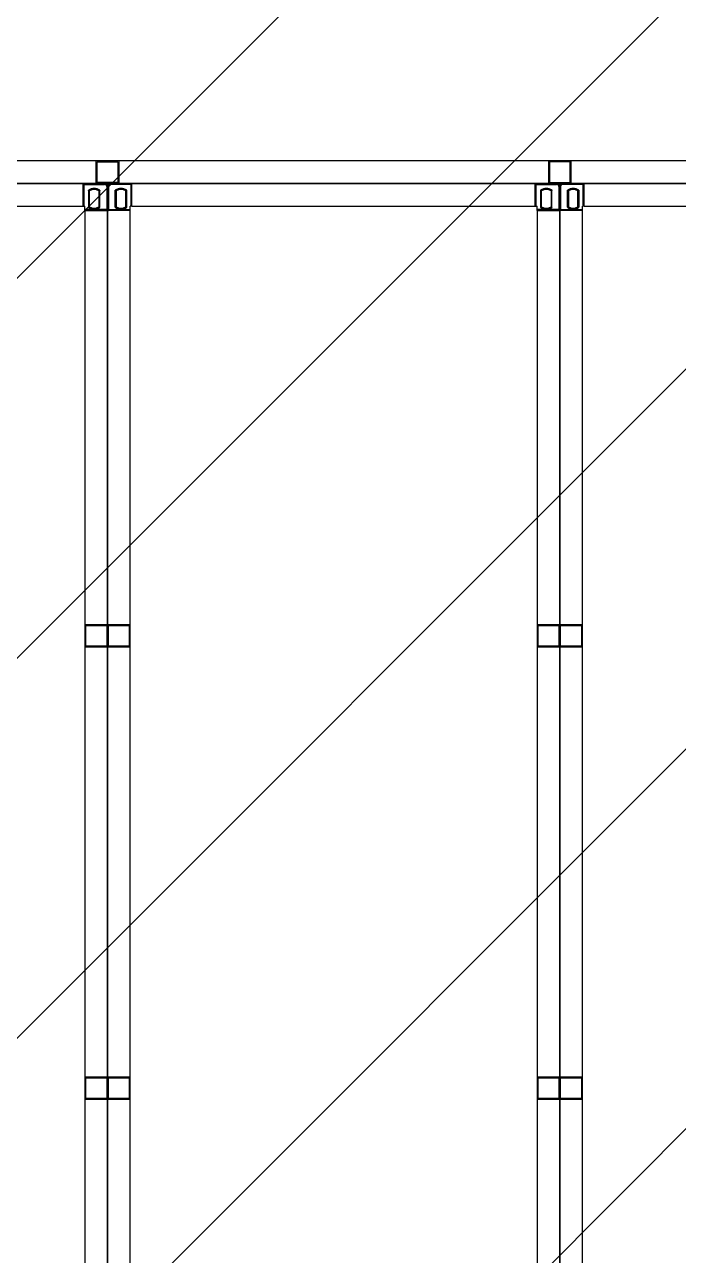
# Model space of a CAD drawing. Header units: millimetres. Extents: x 4133871 to 4440428, y -545651 to -495191.
# Drawn here: x 4436490.1 to 4436750.4, y -501149.6 to -500659.8 of the extents above; entities that cross this region are included whole.
import ezdxf

# ---------------------------------------------------------------- set-up
doc = ezdxf.new("R2010")
doc.units = ezdxf.units.MM
doc.header["$LTSCALE"] = 60
doc.layers.add('3', color=3, linetype='Continuous')

# ---------------------------------------------------------------- blocks, each defined once
blk = doc.blocks.new('KEY PLAN_NEW')
at = {"color": 253}
for p, q in [((-687.42, -1488.94), (-980.3, -1488.94)), ((-805.36, -1491.94), (-805.36, -1488.94)), ((-802.36, -1488.94), (-805.36, -1488.94)), ((-805.24, -1489.06), (-802.48, -1489.06)), ((-805.24, -1489.06), (-802.48, -1489.06)), ((-805.24, -1491.82), (-805.24, -1489.06)), ((-802.48, -1489.06), (-802.48, -1491.82)), ((-802.36, -1488.94), (-802.36, -1491.94)), ((-745.36, -1488.94), (-745.36, -1491.94)), ((-745.36, -1488.94), (-742.36, -1488.94)), ((-742.48, -1489.06), (-745.24, -1489.06)), ((-742.48, -1489.06), (-745.24, -1489.06)), ((-745.24, -1489.06), (-745.24, -1491.82)), ((-742.48, -1491.82), (-742.48, -1489.06)), ((-742.36, -1491.94), (-742.36, -1488.94)), ((-805.36, -1491.94), (-802.36, -1491.94)), ((-802.48, -1491.82), (-805.24, -1491.82)), ((-742.36, -1491.94), (-745.36, -1491.94)), ((-745.24, -1491.82), (-742.48, -1491.82)), ((-860.62, -1494.94), (-807.1, -1494.94)), ((-807.1, -1494.94), (-806.86, -1494.94)), ((-806.86, -1495.5), (-806.86, -1494.94)), ((-800.62, -1494.94), (-800.86, -1494.94)), ((-800.86, -1495.5), (-800.86, -1494.94)), ((-800.62, -1494.94), (-747.1, -1494.94)), ((-747.1, -1494.94), (-746.86, -1494.94)), ((-746.86, -1495.5), (-746.86, -1494.94)), ((-740.62, -1494.94), (-740.86, -1494.94)), ((-740.86, -1495.5), (-740.86, -1494.94)), ((-740.62, -1494.94), (-687.1, -1494.94)), ((-806.86, -1495.5), (-806.86, -1788.38)), ((-800.86, -1788.38), (-800.86, -1495.5)), ((-746.86, -1495.5), (-746.86, -1788.38)), ((-740.86, -1788.38), (-740.86, -1495.5)), ((-806.86, -1550.44), (-806.86, -1553.44)), ((-806.86, -1550.44), (-803.86, -1550.44)), ((-806.74, -1553.32), (-806.74, -1550.56)), ((-806.74, -1550.56), (-803.98, -1550.56)), ((-803.98, -1550.56), (-803.98, -1553.32)), ((-803.98, -1550.56), (-803.98, -1553.32)), ((-803.86, -1553.44), (-803.86, -1550.44)), ((-803.86, -1550.44), (-803.86, -1553.44)), ((-803.86, -1550.44), (-800.86, -1550.44)), ((-803.74, -1553.32), (-803.74, -1550.56)), ((-803.74, -1550.56), (-800.98, -1550.56)), ((-800.98, -1550.56), (-800.98, -1553.32)), ((-800.98, -1550.56), (-800.98, -1553.32)), ((-800.86, -1553.44), (-800.86, -1550.44)), ((-746.86, -1550.44), (-746.86, -1553.44)), ((-746.86, -1550.44), (-743.86, -1550.44)), ((-746.74, -1553.32), (-746.74, -1550.56)), ((-746.74, -1550.56), (-743.98, -1550.56)), ((-743.98, -1550.56), (-743.98, -1553.32)), ((-743.98, -1550.56), (-743.98, -1553.32)), ((-743.86, -1553.44), (-743.86, -1550.44)), ((-743.86, -1550.44), (-743.86, -1553.44)), ((-743.86, -1550.44), (-740.86, -1550.44)), ((-743.74, -1553.32), (-743.74, -1550.56)), ((-743.74, -1550.56), (-740.98, -1550.56)), ((-740.98, -1550.56), (-740.98, -1553.32)), ((-740.98, -1550.56), (-740.98, -1553.32)), ((-740.86, -1553.44), (-740.86, -1550.44)), ((-803.86, -1553.44), (-806.86, -1553.44)), ((-803.98, -1553.32), (-806.74, -1553.32)), ((-800.86, -1553.44), (-803.86, -1553.44)), ((-800.98, -1553.32), (-803.74, -1553.32)), ((-743.86, -1553.44), (-746.86, -1553.44)), ((-743.98, -1553.32), (-746.74, -1553.32)), ((-740.86, -1553.44), (-743.86, -1553.44)), ((-740.98, -1553.32), (-743.74, -1553.32)), ((-806.86, -1610.44), (-806.86, -1613.44)), ((-806.86, -1610.44), (-803.86, -1610.44)), ((-806.74, -1613.32), (-806.74, -1610.56)), ((-806.74, -1610.56), (-803.98, -1610.56)), ((-803.98, -1610.56), (-803.98, -1613.32)), ((-803.98, -1610.56), (-803.98, -1613.32)), ((-803.86, -1613.44), (-803.86, -1610.44)), ((-803.86, -1610.44), (-803.86, -1613.44)), ((-803.86, -1610.44), (-800.86, -1610.44)), ((-803.74, -1613.32), (-803.74, -1610.56)), ((-803.74, -1610.56), (-800.98, -1610.56)), ((-800.98, -1610.56), (-800.98, -1613.32)), ((-800.98, -1610.56), (-800.98, -1613.32)), ((-800.86, -1613.44), (-800.86, -1610.44)), ((-746.86, -1610.44), (-746.86, -1613.44)), ((-746.86, -1610.44), (-743.86, -1610.44)), ((-746.74, -1613.32), (-746.74, -1610.56)), ((-746.74, -1610.56), (-743.98, -1610.56)), ((-743.98, -1610.56), (-743.98, -1613.32)), ((-743.98, -1610.56), (-743.98, -1613.32)), ((-743.86, -1613.44), (-743.86, -1610.44)), ((-743.86, -1610.44), (-743.86, -1613.44)), ((-743.86, -1610.44), (-740.86, -1610.44)), ((-743.74, -1613.32), (-743.74, -1610.56)), ((-743.74, -1610.56), (-740.98, -1610.56)), ((-740.98, -1610.56), (-740.98, -1613.32)), ((-740.98, -1610.56), (-740.98, -1613.32)), ((-740.86, -1613.44), (-740.86, -1610.44)), ((-803.86, -1613.44), (-806.86, -1613.44)), ((-803.98, -1613.32), (-806.74, -1613.32)), ((-800.86, -1613.44), (-803.86, -1613.44)), ((-800.98, -1613.32), (-803.74, -1613.32)), ((-743.86, -1613.44), (-746.86, -1613.44)), ((-743.98, -1613.32), (-746.74, -1613.32)), ((-740.86, -1613.44), (-743.86, -1613.44)), ((-740.98, -1613.32), (-743.74, -1613.32))]:
    blk.add_line(p, q, dxfattribs=at)
at = {"color": 253, "linetype": 'Continuous'}
for p, q in [((-807.1, -1494.94), (-807.1, -1491.94)), ((-807.1, -1492.06), (-806.98, -1492.06)), ((-806.98, -1491.94), (-806.98, -1492.06)), ((-806.98, -1494.94), (-806.98, -1492.06)), ((-806.98, -1492.06), (-804.27, -1492.06)), ((-804.27, -1492.06), (-804.27, -1491.94)), ((-803.98, -1492.06), (-803.98, -1492.06)), ((-803.98, -1492.06), (-803.98, -1492.06)), ((-803.74, -1492.06), (-803.74, -1492.06)), ((-803.74, -1492.06), (-803.74, -1492.06)), ((-803.45, -1492.06), (-803.45, -1491.94)), ((-800.74, -1492.06), (-803.45, -1492.06)), ((-800.74, -1491.94), (-800.74, -1492.06)), ((-800.62, -1492.06), (-800.74, -1492.06)), ((-800.74, -1494.94), (-800.74, -1492.06)), ((-800.62, -1494.94), (-800.62, -1491.94)), ((-747.1, -1494.94), (-747.1, -1491.94)), ((-747.1, -1492.06), (-746.98, -1492.06)), ((-746.98, -1491.94), (-746.98, -1492.06)), ((-746.98, -1494.94), (-746.98, -1492.06)), ((-746.98, -1492.06), (-744.27, -1492.06)), ((-744.27, -1492.06), (-744.27, -1491.94)), ((-743.98, -1492.06), (-743.98, -1492.06)), ((-743.98, -1492.06), (-743.98, -1492.06)), ((-743.74, -1492.06), (-743.74, -1492.06)), ((-743.74, -1492.06), (-743.74, -1492.06)), ((-743.45, -1492.06), (-743.45, -1491.94)), ((-740.74, -1492.06), (-743.45, -1492.06)), ((-740.74, -1491.94), (-740.74, -1492.06)), ((-740.62, -1492.06), (-740.74, -1492.06)), ((-740.74, -1494.94), (-740.74, -1492.06)), ((-740.62, -1494.94), (-740.62, -1491.94)), ((-806.4, -1492.84), (-806.4, -1495.1)), ((-806.28, -1495.04), (-806.28, -1492.91)), ((-805.01, -1492.91), (-805.01, -1495.04)), ((-804.89, -1495.1), (-804.89, -1492.84)), ((-803.98, -1492.35), (-803.86, -1492.35)), ((-803.98, -1492.35), (-803.98, -1495.38)), ((-803.74, -1492.35), (-803.86, -1492.35)), ((-803.74, -1492.35), (-803.74, -1495.38)), ((-802.84, -1495.1), (-802.84, -1492.84)), ((-802.72, -1492.91), (-802.72, -1495.04)), ((-801.45, -1495.04), (-801.45, -1492.91)), ((-801.33, -1492.84), (-801.33, -1495.1)), ((-746.4, -1492.84), (-746.4, -1495.1)), ((-746.28, -1495.04), (-746.28, -1492.91)), ((-745.01, -1492.91), (-745.01, -1495.04)), ((-744.89, -1495.1), (-744.89, -1492.84)), ((-743.98, -1492.35), (-743.86, -1492.35)), ((-743.98, -1492.35), (-743.98, -1495.38)), ((-743.74, -1492.35), (-743.86, -1492.35)), ((-743.74, -1492.35), (-743.74, -1495.38)), ((-742.84, -1495.1), (-742.84, -1492.84)), ((-742.72, -1492.91), (-742.72, -1495.04)), ((-741.45, -1495.04), (-741.45, -1492.91)), ((-741.33, -1492.84), (-741.33, -1495.1)), ((-803.98, -1495.38), (-806.86, -1495.38)), ((-806.86, -1495.5), (-803.86, -1495.5)), ((-803.98, -1495.5), (-803.98, -1495.38)), ((-803.98, -1495.38), (-803.86, -1495.38)), ((-803.74, -1495.38), (-803.86, -1495.38)), ((-800.86, -1495.5), (-803.86, -1495.5)), ((-803.74, -1495.5), (-803.74, -1495.38)), ((-803.74, -1495.38), (-800.86, -1495.38)), ((-743.98, -1495.38), (-746.86, -1495.38)), ((-746.86, -1495.5), (-743.86, -1495.5)), ((-743.98, -1495.5), (-743.98, -1495.38)), ((-743.98, -1495.38), (-743.86, -1495.38)), ((-743.74, -1495.38), (-743.86, -1495.38)), ((-740.86, -1495.5), (-743.86, -1495.5)), ((-743.74, -1495.5), (-743.74, -1495.38)), ((-743.74, -1495.38), (-740.86, -1495.38))]:
    blk.add_line(p, q, dxfattribs=at)
at = {"color": 253}
for points in [[(-983.86, -1491.94), (-983.86, -1431.94), (-683.86, -1431.94), (-683.86, -1491.94)], [(-863.86, -1491.94), (-803.86, -1491.94), (-803.86, -1791.94), (-863.86, -1791.94)], [(-803.86, -1491.94), (-743.86, -1491.94), (-743.86, -1791.94), (-803.86, -1791.94)], [(-743.86, -1491.94), (-683.86, -1491.94), (-683.86, -1791.94), (-743.86, -1791.94)]]:
    blk.add_lwpolyline(points, close=True, dxfattribs=at)
at = {"color": 253, "linetype": 'Continuous'}
for centre, radius, start, end in [((-806.98, -1492.06), 0.12, 90, 180), ((-804.27, -1492.35), 0.41, 0, 90), ((-804.27, -1492.35), 0.29, 0, 90), ((-803.45, -1492.35), 0.41, 90, 180), ((-803.45, -1492.35), 0.29, 90, 180), ((-800.74, -1492.06), 0.12, 0, 90), ((-746.98, -1492.06), 0.12, 90, 180), ((-744.27, -1492.35), 0.41, 0, 90), ((-744.27, -1492.35), 0.29, 0, 90), ((-743.45, -1492.35), 0.41, 90, 180), ((-743.45, -1492.35), 0.29, 90, 180), ((-740.74, -1492.06), 0.12, 0, 90), ((-805.64, -1493.97), 1.36, 56.2792, 123.7208), ((-805.64, -1493.97), 1.24, 59.1964, 120.8036), ((-802.08, -1493.97), 1.36, 56.2792, 123.7208), ((-802.08, -1493.97), 1.24, 59.1964, 120.8036), ((-745.64, -1493.97), 1.36, 56.2792, 123.7208), ((-745.64, -1493.97), 1.24, 59.1964, 120.8036), ((-742.08, -1493.97), 1.36, 56.2792, 123.7208), ((-742.08, -1493.97), 1.24, 59.1964, 120.8036), ((-805.64, -1493.97), 1.36, 236.2792, 303.7208), ((-805.64, -1493.97), 1.24, 239.1964, 300.8036), ((-802.08, -1493.97), 1.36, 236.2792, 303.7208), ((-802.08, -1493.97), 1.24, 239.1964, 300.8036), ((-745.64, -1493.97), 1.36, 236.2792, 303.7208), ((-745.64, -1493.97), 1.24, 239.1964, 300.8036), ((-742.08, -1493.97), 1.36, 236.2792, 303.7208), ((-742.08, -1493.97), 1.24, 239.1964, 300.8036), ((-803.98, -1495.38), 0.12, 270, 0), ((-803.74, -1495.38), 0.12, 180, 270), ((-743.98, -1495.38), 0.12, 270, 0), ((-743.74, -1495.38), 0.12, 180, 270)]:
    blk.add_arc(centre, radius, start, end, dxfattribs=at)
for points, knots in [([(-806.28, -1492.91), (-806.28, -1492.91, 46), (-806.28, -1492.91, 46), (-806.28, -1492.91, 46), (-806.28, -1492.91, 46), (-806.28, -1492.91, 46), (-806.28, -1492.91, 46), (-806.28, -1492.91, 46), (-806.28, -1492.91, 46), (-806.28, -1492.91, 46), (-806.28, -1492.9, 46), (-806.29, -1492.9, 46), (-806.29, -1492.9, 46), (-806.29, -1492.9, 46), (-806.29, -1492.9, 46), (-806.29, -1492.9, 46), (-806.3, -1492.9, 46), (-806.3, -1492.9, 46), (-806.3, -1492.9, 46), (-806.3, -1492.9, 46), (-806.3, -1492.89, 46), (-806.3, -1492.89, 46), (-806.31, -1492.89, 46), (-806.31, -1492.89, 46), (-806.32, -1492.89, 46), (-806.32, -1492.89, 46), (-806.32, -1492.88, 46), (-806.32, -1492.88, 46), (-806.32, -1492.88, 46), (-806.32, -1492.88, 46), (-806.33, -1492.88, 46), (-806.33, -1492.88, 46), (-806.34, -1492.88, 46), (-806.34, -1492.87, 46), (-806.35, -1492.87, 46), (-806.35, -1492.87, 46), (-806.35, -1492.87, 46), (-806.35, -1492.87, 46), (-806.36, -1492.86, 46), (-806.36, -1492.86, 46), (-806.36, -1492.86, 46), (-806.36, -1492.86, 46), (-806.37, -1492.86, 46), (-806.37, -1492.86, 46), (-806.38, -1492.85, 46), (-806.38, -1492.85, 46), (-806.39, -1492.85, 46), (-806.39, -1492.85, 46), (-806.39, -1492.84, 46), (-806.39, -1492.84, 46), (-806.39, -1492.84, 46), (-806.4, -1492.84, 46), (-806.4, -1492.84, 46), (-806.4, -1492.84, 46)], [0, 0, 0, 0, 0.06206, 0.12459, 0.12459, 0.155854, 0.155854, 0.171487, 0.171487, 0.187119, 0.187119, 0.249648, 0.249648, 0.312178, 0.312178, 0.343442, 0.343442, 0.359075, 0.359075, 0.374707, 0.374707, 0.437236, 0.437236, 0.499766, 0.499766, 0.53103, 0.53103, 0.546663, 0.546663, 0.562295, 0.562295, 0.624824, 0.624824, 0.687353, 0.687353, 0.749883, 0.749883, 0.765515, 0.765515, 0.781147, 0.781147, 0.812412, 0.812412, 0.874941, 0.874941, 0.937471, 0.937471, 0.968735, 0.968735, 0.984368, 0.992184, 0.992184, 1, 1, 1, 1]), ([(-804.89, -1492.84), (-804.89, -1492.84, 46), (-804.89, -1492.84, 46), (-804.89, -1492.84, 46), (-804.89, -1492.84, 46), (-804.89, -1492.84, 46), (-804.89, -1492.85, 46), (-804.9, -1492.85, 46), (-804.9, -1492.85, 46), (-804.91, -1492.85, 46), (-804.91, -1492.86, 46), (-804.92, -1492.86, 46), (-804.92, -1492.86, 46), (-804.92, -1492.86, 46), (-804.93, -1492.86, 46), (-804.93, -1492.86, 46), (-804.93, -1492.87, 46), (-804.93, -1492.87, 46), (-804.93, -1492.87, 46), (-804.94, -1492.87, 46), (-804.94, -1492.87, 46), (-804.95, -1492.88, 46), (-804.95, -1492.88, 46), (-804.96, -1492.88, 46), (-804.96, -1492.88, 46), (-804.96, -1492.88, 46), (-804.96, -1492.88, 46), (-804.96, -1492.88, 46), (-804.97, -1492.89, 46), (-804.97, -1492.89, 46), (-804.97, -1492.89, 46), (-804.97, -1492.89, 46), (-804.98, -1492.89, 46), (-804.98, -1492.89, 46), (-804.99, -1492.9, 46), (-804.99, -1492.9, 46), (-804.99, -1492.9, 46), (-804.99, -1492.9, 46), (-804.99, -1492.9, 46), (-804.99, -1492.9, 46), (-804.99, -1492.9, 46), (-804.99, -1492.9, 46), (-805, -1492.9, 46), (-805, -1492.9, 46), (-805, -1492.91, 46), (-805, -1492.91, 46), (-805, -1492.91, 46), (-805, -1492.91, 46), (-805, -1492.91, 46), (-805, -1492.91, 46), (-805.01, -1492.91, 46), (-805.01, -1492.91, 46), (-805.01, -1492.91, 46), (-805.01, -1492.91, 46)], [0, 0, 0, 0, 0.00782, 0.00782, 0.015639, 0.031279, 0.031279, 0.062557, 0.062557, 0.125114, 0.125114, 0.187671, 0.187671, 0.21895, 0.21895, 0.234589, 0.234589, 0.250228, 0.250228, 0.312785, 0.312785, 0.375342, 0.375342, 0.437899, 0.437899, 0.453538, 0.453538, 0.469178, 0.469178, 0.500456, 0.500456, 0.563013, 0.563013, 0.62557, 0.62557, 0.641209, 0.641209, 0.656849, 0.656849, 0.688127, 0.688127, 0.750684, 0.750684, 0.813241, 0.813241, 0.828881, 0.828881, 0.84452, 0.84452, 0.875798, 0.875798, 0.938355, 1, 1, 1, 1]), ([(-802.84, -1492.84), (-802.84, -1492.84, 46), (-802.84, -1492.84, 46), (-802.83, -1492.84, 46), (-802.83, -1492.84, 46), (-802.83, -1492.84, 46), (-802.83, -1492.85, 46), (-802.83, -1492.85, 46), (-802.82, -1492.85, 46), (-802.82, -1492.85, 46), (-802.81, -1492.86, 46), (-802.81, -1492.86, 46), (-802.8, -1492.86, 46), (-802.8, -1492.86, 46), (-802.8, -1492.86, 46), (-802.8, -1492.86, 46), (-802.79, -1492.87, 46), (-802.79, -1492.87, 46), (-802.79, -1492.87, 46), (-802.79, -1492.87, 46), (-802.78, -1492.87, 46), (-802.78, -1492.88, 46), (-802.77, -1492.88, 46), (-802.77, -1492.88, 46), (-802.76, -1492.88, 46), (-802.76, -1492.88, 46), (-802.76, -1492.88, 46), (-802.76, -1492.88, 46), (-802.76, -1492.89, 46), (-802.76, -1492.89, 46), (-802.75, -1492.89, 46), (-802.75, -1492.89, 46), (-802.74, -1492.89, 46), (-802.74, -1492.89, 46), (-802.74, -1492.9, 46), (-802.74, -1492.9, 46), (-802.74, -1492.9, 46), (-802.74, -1492.9, 46), (-802.73, -1492.9, 46), (-802.73, -1492.9, 46), (-802.73, -1492.9, 46), (-802.73, -1492.9, 46), (-802.73, -1492.9, 46), (-802.72, -1492.9, 46), (-802.72, -1492.91, 46), (-802.72, -1492.91, 46), (-802.72, -1492.91, 46), (-802.72, -1492.91, 46), (-802.72, -1492.91, 46), (-802.72, -1492.91, 46), (-802.72, -1492.91, 46), (-802.72, -1492.91, 46), (-802.72, -1492.91, 46), (-802.72, -1492.91, 46)], [0, 0, 0, 0, 0.00782, 0.00782, 0.015639, 0.031279, 0.031279, 0.062557, 0.062557, 0.125114, 0.125114, 0.187671, 0.187671, 0.21895, 0.21895, 0.234589, 0.234589, 0.250228, 0.250228, 0.312785, 0.312785, 0.375342, 0.375342, 0.437899, 0.437899, 0.453538, 0.453538, 0.469178, 0.469178, 0.500456, 0.500456, 0.563013, 0.563013, 0.62557, 0.62557, 0.641209, 0.641209, 0.656849, 0.656849, 0.688127, 0.688127, 0.750684, 0.750684, 0.813241, 0.813241, 0.828881, 0.828881, 0.84452, 0.84452, 0.875798, 0.875798, 0.938355, 1, 1, 1, 1]), ([(-801.45, -1492.91), (-801.45, -1492.91, 46), (-801.45, -1492.91, 46), (-801.45, -1492.91, 46), (-801.44, -1492.91, 46), (-801.44, -1492.91, 46), (-801.44, -1492.91, 46), (-801.44, -1492.91, 46), (-801.44, -1492.91, 46), (-801.44, -1492.91, 46), (-801.44, -1492.9, 46), (-801.44, -1492.9, 46), (-801.43, -1492.9, 46), (-801.43, -1492.9, 46), (-801.43, -1492.9, 46), (-801.43, -1492.9, 46), (-801.43, -1492.9, 46), (-801.43, -1492.9, 46), (-801.43, -1492.9, 46), (-801.43, -1492.9, 46), (-801.42, -1492.89, 46), (-801.42, -1492.89, 46), (-801.41, -1492.89, 46), (-801.41, -1492.89, 46), (-801.41, -1492.89, 46), (-801.41, -1492.89, 46), (-801.4, -1492.88, 46), (-801.4, -1492.88, 46), (-801.4, -1492.88, 46), (-801.4, -1492.88, 46), (-801.4, -1492.88, 46), (-801.39, -1492.88, 46), (-801.39, -1492.88, 46), (-801.38, -1492.87, 46), (-801.38, -1492.87, 46), (-801.37, -1492.87, 46), (-801.37, -1492.87, 46), (-801.37, -1492.87, 46), (-801.37, -1492.86, 46), (-801.37, -1492.86, 46), (-801.36, -1492.86, 46), (-801.36, -1492.86, 46), (-801.36, -1492.86, 46), (-801.35, -1492.86, 46), (-801.35, -1492.85, 46), (-801.34, -1492.85, 46), (-801.34, -1492.85, 46), (-801.33, -1492.85, 46), (-801.33, -1492.84, 46), (-801.33, -1492.84, 46), (-801.33, -1492.84, 46), (-801.33, -1492.84, 46), (-801.33, -1492.84, 46), (-801.33, -1492.84, 46)], [0, 0, 0, 0, 0.06206, 0.12459, 0.12459, 0.155854, 0.155854, 0.171487, 0.171487, 0.187119, 0.187119, 0.249648, 0.249648, 0.312178, 0.312178, 0.343442, 0.343442, 0.359075, 0.359075, 0.374707, 0.374707, 0.437236, 0.437236, 0.499766, 0.499766, 0.53103, 0.53103, 0.546663, 0.546663, 0.562295, 0.562295, 0.624824, 0.624824, 0.687353, 0.687353, 0.749883, 0.749883, 0.765515, 0.765515, 0.781147, 0.781147, 0.812412, 0.812412, 0.874941, 0.874941, 0.937471, 0.937471, 0.968735, 0.968735, 0.984368, 0.992184, 0.992184, 1, 1, 1, 1]), ([(-746.28, -1492.91), (-746.28, -1492.91, 46), (-746.28, -1492.91, 46), (-746.28, -1492.91, 46), (-746.28, -1492.91, 46), (-746.28, -1492.91, 46), (-746.28, -1492.91, 46), (-746.28, -1492.91, 46), (-746.28, -1492.91, 46), (-746.28, -1492.91, 46), (-746.28, -1492.9, 46), (-746.29, -1492.9, 46), (-746.29, -1492.9, 46), (-746.29, -1492.9, 46), (-746.29, -1492.9, 46), (-746.29, -1492.9, 46), (-746.3, -1492.9, 46), (-746.3, -1492.9, 46), (-746.3, -1492.9, 46), (-746.3, -1492.9, 46), (-746.3, -1492.89, 46), (-746.3, -1492.89, 46), (-746.31, -1492.89, 46), (-746.31, -1492.89, 46), (-746.32, -1492.89, 46), (-746.32, -1492.89, 46), (-746.32, -1492.88, 46), (-746.32, -1492.88, 46), (-746.32, -1492.88, 46), (-746.32, -1492.88, 46), (-746.33, -1492.88, 46), (-746.33, -1492.88, 46), (-746.34, -1492.88, 46), (-746.34, -1492.87, 46), (-746.35, -1492.87, 46), (-746.35, -1492.87, 46), (-746.35, -1492.87, 46), (-746.35, -1492.87, 46), (-746.36, -1492.86, 46), (-746.36, -1492.86, 46), (-746.36, -1492.86, 46), (-746.36, -1492.86, 46), (-746.37, -1492.86, 46), (-746.37, -1492.86, 46), (-746.38, -1492.85, 46), (-746.38, -1492.85, 46), (-746.39, -1492.85, 46), (-746.39, -1492.85, 46), (-746.39, -1492.84, 46), (-746.39, -1492.84, 46), (-746.39, -1492.84, 46), (-746.4, -1492.84, 46), (-746.4, -1492.84, 46), (-746.4, -1492.84, 46)], [0, 0, 0, 0, 0.06206, 0.12459, 0.12459, 0.155854, 0.155854, 0.171487, 0.171487, 0.187119, 0.187119, 0.249648, 0.249648, 0.312178, 0.312178, 0.343442, 0.343442, 0.359075, 0.359075, 0.374707, 0.374707, 0.437236, 0.437236, 0.499766, 0.499766, 0.53103, 0.53103, 0.546663, 0.546663, 0.562295, 0.562295, 0.624824, 0.624824, 0.687353, 0.687353, 0.749883, 0.749883, 0.765515, 0.765515, 0.781147, 0.781147, 0.812412, 0.812412, 0.874941, 0.874941, 0.937471, 0.937471, 0.968735, 0.968735, 0.984368, 0.992184, 0.992184, 1, 1, 1, 1]), ([(-744.89, -1492.84), (-744.89, -1492.84, 46), (-744.89, -1492.84, 46), (-744.89, -1492.84, 46), (-744.89, -1492.84, 46), (-744.89, -1492.84, 46), (-744.89, -1492.85, 46), (-744.9, -1492.85, 46), (-744.9, -1492.85, 46), (-744.91, -1492.85, 46), (-744.91, -1492.86, 46), (-744.92, -1492.86, 46), (-744.92, -1492.86, 46), (-744.92, -1492.86, 46), (-744.93, -1492.86, 46), (-744.93, -1492.86, 46), (-744.93, -1492.87, 46), (-744.93, -1492.87, 46), (-744.93, -1492.87, 46), (-744.94, -1492.87, 46), (-744.94, -1492.87, 46), (-744.95, -1492.88, 46), (-744.95, -1492.88, 46), (-744.96, -1492.88, 46), (-744.96, -1492.88, 46), (-744.96, -1492.88, 46), (-744.96, -1492.88, 46), (-744.96, -1492.88, 46), (-744.97, -1492.89, 46), (-744.97, -1492.89, 46), (-744.97, -1492.89, 46), (-744.97, -1492.89, 46), (-744.98, -1492.89, 46), (-744.98, -1492.89, 46), (-744.99, -1492.9, 46), (-744.99, -1492.9, 46), (-744.99, -1492.9, 46), (-744.99, -1492.9, 46), (-744.99, -1492.9, 46), (-744.99, -1492.9, 46), (-744.99, -1492.9, 46), (-744.99, -1492.9, 46), (-745, -1492.9, 46), (-745, -1492.9, 46), (-745, -1492.91, 46), (-745, -1492.91, 46), (-745, -1492.91, 46), (-745, -1492.91, 46), (-745, -1492.91, 46), (-745, -1492.91, 46), (-745.01, -1492.91, 46), (-745.01, -1492.91, 46), (-745.01, -1492.91, 46), (-745.01, -1492.91, 46)], [0, 0, 0, 0, 0.00782, 0.00782, 0.015639, 0.031279, 0.031279, 0.062557, 0.062557, 0.125114, 0.125114, 0.187671, 0.187671, 0.21895, 0.21895, 0.234589, 0.234589, 0.250228, 0.250228, 0.312785, 0.312785, 0.375342, 0.375342, 0.437899, 0.437899, 0.453538, 0.453538, 0.469178, 0.469178, 0.500456, 0.500456, 0.563013, 0.563013, 0.62557, 0.62557, 0.641209, 0.641209, 0.656849, 0.656849, 0.688127, 0.688127, 0.750684, 0.750684, 0.813241, 0.813241, 0.828881, 0.828881, 0.84452, 0.84452, 0.875798, 0.875798, 0.938355, 1, 1, 1, 1]), ([(-742.84, -1492.84), (-742.84, -1492.84, 46), (-742.84, -1492.84, 46), (-742.83, -1492.84, 46), (-742.83, -1492.84, 46), (-742.83, -1492.84, 46), (-742.83, -1492.85, 46), (-742.83, -1492.85, 46), (-742.82, -1492.85, 46), (-742.82, -1492.85, 46), (-742.81, -1492.86, 46), (-742.81, -1492.86, 46), (-742.8, -1492.86, 46), (-742.8, -1492.86, 46), (-742.8, -1492.86, 46), (-742.8, -1492.86, 46), (-742.79, -1492.87, 46), (-742.79, -1492.87, 46), (-742.79, -1492.87, 46), (-742.79, -1492.87, 46), (-742.78, -1492.87, 46), (-742.78, -1492.88, 46), (-742.77, -1492.88, 46), (-742.77, -1492.88, 46), (-742.76, -1492.88, 46), (-742.76, -1492.88, 46), (-742.76, -1492.88, 46), (-742.76, -1492.88, 46), (-742.76, -1492.89, 46), (-742.76, -1492.89, 46), (-742.75, -1492.89, 46), (-742.75, -1492.89, 46), (-742.74, -1492.89, 46), (-742.74, -1492.89, 46), (-742.74, -1492.9, 46), (-742.74, -1492.9, 46), (-742.74, -1492.9, 46), (-742.74, -1492.9, 46), (-742.73, -1492.9, 46), (-742.73, -1492.9, 46), (-742.73, -1492.9, 46), (-742.73, -1492.9, 46), (-742.73, -1492.9, 46), (-742.72, -1492.9, 46), (-742.72, -1492.91, 46), (-742.72, -1492.91, 46), (-742.72, -1492.91, 46), (-742.72, -1492.91, 46), (-742.72, -1492.91, 46), (-742.72, -1492.91, 46), (-742.72, -1492.91, 46), (-742.72, -1492.91, 46), (-742.72, -1492.91, 46), (-742.72, -1492.91, 46)], [0, 0, 0, 0, 0.00782, 0.00782, 0.015639, 0.031279, 0.031279, 0.062557, 0.062557, 0.125114, 0.125114, 0.187671, 0.187671, 0.21895, 0.21895, 0.234589, 0.234589, 0.250228, 0.250228, 0.312785, 0.312785, 0.375342, 0.375342, 0.437899, 0.437899, 0.453538, 0.453538, 0.469178, 0.469178, 0.500456, 0.500456, 0.563013, 0.563013, 0.62557, 0.62557, 0.641209, 0.641209, 0.656849, 0.656849, 0.688127, 0.688127, 0.750684, 0.750684, 0.813241, 0.813241, 0.828881, 0.828881, 0.84452, 0.84452, 0.875798, 0.875798, 0.938355, 1, 1, 1, 1]), ([(-741.45, -1492.91), (-741.45, -1492.91, 46), (-741.45, -1492.91, 46), (-741.45, -1492.91, 46), (-741.44, -1492.91, 46), (-741.44, -1492.91, 46), (-741.44, -1492.91, 46), (-741.44, -1492.91, 46), (-741.44, -1492.91, 46), (-741.44, -1492.91, 46), (-741.44, -1492.9, 46), (-741.44, -1492.9, 46), (-741.43, -1492.9, 46), (-741.43, -1492.9, 46), (-741.43, -1492.9, 46), (-741.43, -1492.9, 46), (-741.43, -1492.9, 46), (-741.43, -1492.9, 46), (-741.43, -1492.9, 46), (-741.43, -1492.9, 46), (-741.42, -1492.89, 46), (-741.42, -1492.89, 46), (-741.41, -1492.89, 46), (-741.41, -1492.89, 46), (-741.41, -1492.89, 46), (-741.41, -1492.89, 46), (-741.4, -1492.88, 46), (-741.4, -1492.88, 46), (-741.4, -1492.88, 46), (-741.4, -1492.88, 46), (-741.4, -1492.88, 46), (-741.39, -1492.88, 46), (-741.39, -1492.88, 46), (-741.38, -1492.87, 46), (-741.38, -1492.87, 46), (-741.37, -1492.87, 46), (-741.37, -1492.87, 46), (-741.37, -1492.87, 46), (-741.37, -1492.86, 46), (-741.37, -1492.86, 46), (-741.36, -1492.86, 46), (-741.36, -1492.86, 46), (-741.36, -1492.86, 46), (-741.35, -1492.86, 46), (-741.35, -1492.85, 46), (-741.34, -1492.85, 46), (-741.34, -1492.85, 46), (-741.33, -1492.85, 46), (-741.33, -1492.84, 46), (-741.33, -1492.84, 46), (-741.33, -1492.84, 46), (-741.33, -1492.84, 46), (-741.33, -1492.84, 46), (-741.33, -1492.84, 46)], [0, 0, 0, 0, 0.06206, 0.12459, 0.12459, 0.155854, 0.155854, 0.171487, 0.171487, 0.187119, 0.187119, 0.249648, 0.249648, 0.312178, 0.312178, 0.343442, 0.343442, 0.359075, 0.359075, 0.374707, 0.374707, 0.437236, 0.437236, 0.499766, 0.499766, 0.53103, 0.53103, 0.546663, 0.546663, 0.562295, 0.562295, 0.624824, 0.624824, 0.687353, 0.687353, 0.749883, 0.749883, 0.765515, 0.765515, 0.781147, 0.781147, 0.812412, 0.812412, 0.874941, 0.874941, 0.937471, 0.937471, 0.968735, 0.968735, 0.984368, 0.992184, 0.992184, 1, 1, 1, 1]), ([(-806.28, -1495.04), (-806.28, -1495.04, 46), (-806.28, -1495.04, 46), (-806.28, -1495.04, 46), (-806.28, -1495.04, 46), (-806.28, -1495.04, 46), (-806.28, -1495.04, 46), (-806.28, -1495.04, 46), (-806.28, -1495.04, 46), (-806.28, -1495.04, 46), (-806.28, -1495.04, 46), (-806.29, -1495.04, 46), (-806.29, -1495.05, 46), (-806.29, -1495.05, 46), (-806.29, -1495.05, 46), (-806.29, -1495.05, 46), (-806.3, -1495.05, 46), (-806.3, -1495.05, 46), (-806.3, -1495.05, 46), (-806.3, -1495.05, 46), (-806.3, -1495.05, 46), (-806.3, -1495.05, 46), (-806.31, -1495.06, 46), (-806.31, -1495.06, 46), (-806.32, -1495.06, 46), (-806.32, -1495.06, 46), (-806.32, -1495.06, 46), (-806.32, -1495.06, 46), (-806.32, -1495.06, 46), (-806.32, -1495.06, 46), (-806.33, -1495.07, 46), (-806.33, -1495.07, 46), (-806.34, -1495.07, 46), (-806.34, -1495.07, 46), (-806.35, -1495.08, 46), (-806.35, -1495.08, 46), (-806.35, -1495.08, 46), (-806.35, -1495.08, 46), (-806.36, -1495.08, 46), (-806.36, -1495.08, 46), (-806.36, -1495.09, 46), (-806.36, -1495.09, 46), (-806.37, -1495.09, 46), (-806.37, -1495.09, 46), (-806.38, -1495.09, 46), (-806.38, -1495.1, 46), (-806.39, -1495.1, 46), (-806.39, -1495.1, 46), (-806.39, -1495.1, 46), (-806.39, -1495.1, 46), (-806.39, -1495.1, 46), (-806.4, -1495.1, 46), (-806.4, -1495.1, 46), (-806.4, -1495.1, 46)], [0, 0, 0, 0, 0.06206, 0.12459, 0.12459, 0.155854, 0.155854, 0.171487, 0.171487, 0.187119, 0.187119, 0.249648, 0.249648, 0.312178, 0.312178, 0.343442, 0.343442, 0.359075, 0.359075, 0.374707, 0.374707, 0.437236, 0.437236, 0.499766, 0.499766, 0.53103, 0.53103, 0.546663, 0.546663, 0.562295, 0.562295, 0.624824, 0.624824, 0.687353, 0.687353, 0.749883, 0.749883, 0.765515, 0.765515, 0.781147, 0.781147, 0.812412, 0.812412, 0.874941, 0.874941, 0.937471, 0.937471, 0.968735, 0.968735, 0.984368, 0.992184, 0.992184, 1, 1, 1, 1]), ([(-804.89, -1495.1), (-804.89, -1495.1, 46), (-804.89, -1495.1, 46), (-804.89, -1495.1, 46), (-804.89, -1495.1, 46), (-804.89, -1495.1, 46), (-804.89, -1495.1, 46), (-804.9, -1495.1, 46), (-804.9, -1495.1, 46), (-804.91, -1495.09, 46), (-804.91, -1495.09, 46), (-804.92, -1495.09, 46), (-804.92, -1495.09, 46), (-804.92, -1495.09, 46), (-804.93, -1495.08, 46), (-804.93, -1495.08, 46), (-804.93, -1495.08, 46), (-804.93, -1495.08, 46), (-804.93, -1495.08, 46), (-804.94, -1495.08, 46), (-804.94, -1495.07, 46), (-804.95, -1495.07, 46), (-804.95, -1495.07, 46), (-804.96, -1495.07, 46), (-804.96, -1495.06, 46), (-804.96, -1495.06, 46), (-804.96, -1495.06, 46), (-804.96, -1495.06, 46), (-804.97, -1495.06, 46), (-804.97, -1495.06, 46), (-804.97, -1495.06, 46), (-804.97, -1495.06, 46), (-804.98, -1495.05, 46), (-804.98, -1495.05, 46), (-804.99, -1495.05, 46), (-804.99, -1495.05, 46), (-804.99, -1495.05, 46), (-804.99, -1495.05, 46), (-804.99, -1495.05, 46), (-804.99, -1495.05, 46), (-804.99, -1495.05, 46), (-804.99, -1495.05, 46), (-805, -1495.04, 46), (-805, -1495.04, 46), (-805, -1495.04, 46), (-805, -1495.04, 46), (-805, -1495.04, 46), (-805, -1495.04, 46), (-805, -1495.04, 46), (-805, -1495.04, 46), (-805.01, -1495.04, 46), (-805.01, -1495.04, 46), (-805.01, -1495.04, 46), (-805.01, -1495.04, 46)], [0, 0, 0, 0, 0.00782, 0.00782, 0.015639, 0.031279, 0.031279, 0.062557, 0.062557, 0.125114, 0.125114, 0.187671, 0.187671, 0.21895, 0.21895, 0.234589, 0.234589, 0.250228, 0.250228, 0.312785, 0.312785, 0.375342, 0.375342, 0.437899, 0.437899, 0.453538, 0.453538, 0.469178, 0.469178, 0.500456, 0.500456, 0.563013, 0.563013, 0.62557, 0.62557, 0.641209, 0.641209, 0.656849, 0.656849, 0.688127, 0.688127, 0.750684, 0.750684, 0.813241, 0.813241, 0.828881, 0.828881, 0.84452, 0.84452, 0.875798, 0.875798, 0.938355, 1, 1, 1, 1]), ([(-802.84, -1495.1), (-802.84, -1495.1, 46), (-802.84, -1495.1, 46), (-802.83, -1495.1, 46), (-802.83, -1495.1, 46), (-802.83, -1495.1, 46), (-802.83, -1495.1, 46), (-802.83, -1495.1, 46), (-802.82, -1495.1, 46), (-802.82, -1495.09, 46), (-802.81, -1495.09, 46), (-802.81, -1495.09, 46), (-802.8, -1495.09, 46), (-802.8, -1495.09, 46), (-802.8, -1495.08, 46), (-802.8, -1495.08, 46), (-802.79, -1495.08, 46), (-802.79, -1495.08, 46), (-802.79, -1495.08, 46), (-802.79, -1495.08, 46), (-802.78, -1495.07, 46), (-802.78, -1495.07, 46), (-802.77, -1495.07, 46), (-802.77, -1495.07, 46), (-802.76, -1495.06, 46), (-802.76, -1495.06, 46), (-802.76, -1495.06, 46), (-802.76, -1495.06, 46), (-802.76, -1495.06, 46), (-802.76, -1495.06, 46), (-802.75, -1495.06, 46), (-802.75, -1495.06, 46), (-802.74, -1495.05, 46), (-802.74, -1495.05, 46), (-802.74, -1495.05, 46), (-802.74, -1495.05, 46), (-802.74, -1495.05, 46), (-802.74, -1495.05, 46), (-802.73, -1495.05, 46), (-802.73, -1495.05, 46), (-802.73, -1495.05, 46), (-802.73, -1495.05, 46), (-802.73, -1495.04, 46), (-802.72, -1495.04, 46), (-802.72, -1495.04, 46), (-802.72, -1495.04, 46), (-802.72, -1495.04, 46), (-802.72, -1495.04, 46), (-802.72, -1495.04, 46), (-802.72, -1495.04, 46), (-802.72, -1495.04, 46), (-802.72, -1495.04, 46), (-802.72, -1495.04, 46), (-802.72, -1495.04, 46)], [0, 0, 0, 0, 0.00782, 0.00782, 0.015639, 0.031279, 0.031279, 0.062557, 0.062557, 0.125114, 0.125114, 0.187671, 0.187671, 0.21895, 0.21895, 0.234589, 0.234589, 0.250228, 0.250228, 0.312785, 0.312785, 0.375342, 0.375342, 0.437899, 0.437899, 0.453538, 0.453538, 0.469178, 0.469178, 0.500456, 0.500456, 0.563013, 0.563013, 0.62557, 0.62557, 0.641209, 0.641209, 0.656849, 0.656849, 0.688127, 0.688127, 0.750684, 0.750684, 0.813241, 0.813241, 0.828881, 0.828881, 0.84452, 0.84452, 0.875798, 0.875798, 0.938355, 1, 1, 1, 1]), ([(-801.45, -1495.04), (-801.45, -1495.04, 46), (-801.45, -1495.04, 46), (-801.45, -1495.04, 46), (-801.44, -1495.04, 46), (-801.44, -1495.04, 46), (-801.44, -1495.04, 46), (-801.44, -1495.04, 46), (-801.44, -1495.04, 46), (-801.44, -1495.04, 46), (-801.44, -1495.04, 46), (-801.44, -1495.04, 46), (-801.43, -1495.05, 46), (-801.43, -1495.05, 46), (-801.43, -1495.05, 46), (-801.43, -1495.05, 46), (-801.43, -1495.05, 46), (-801.43, -1495.05, 46), (-801.43, -1495.05, 46), (-801.43, -1495.05, 46), (-801.42, -1495.05, 46), (-801.42, -1495.05, 46), (-801.41, -1495.06, 46), (-801.41, -1495.06, 46), (-801.41, -1495.06, 46), (-801.41, -1495.06, 46), (-801.4, -1495.06, 46), (-801.4, -1495.06, 46), (-801.4, -1495.06, 46), (-801.4, -1495.06, 46), (-801.4, -1495.07, 46), (-801.39, -1495.07, 46), (-801.39, -1495.07, 46), (-801.38, -1495.07, 46), (-801.38, -1495.08, 46), (-801.37, -1495.08, 46), (-801.37, -1495.08, 46), (-801.37, -1495.08, 46), (-801.37, -1495.08, 46), (-801.37, -1495.08, 46), (-801.36, -1495.09, 46), (-801.36, -1495.09, 46), (-801.36, -1495.09, 46), (-801.35, -1495.09, 46), (-801.35, -1495.09, 46), (-801.34, -1495.1, 46), (-801.34, -1495.1, 46), (-801.33, -1495.1, 46), (-801.33, -1495.1, 46), (-801.33, -1495.1, 46), (-801.33, -1495.1, 46), (-801.33, -1495.1, 46), (-801.33, -1495.1, 46), (-801.33, -1495.1, 46)], [0, 0, 0, 0, 0.06206, 0.12459, 0.12459, 0.155854, 0.155854, 0.171487, 0.171487, 0.187119, 0.187119, 0.249648, 0.249648, 0.312178, 0.312178, 0.343442, 0.343442, 0.359075, 0.359075, 0.374707, 0.374707, 0.437236, 0.437236, 0.499766, 0.499766, 0.53103, 0.53103, 0.546663, 0.546663, 0.562295, 0.562295, 0.624824, 0.624824, 0.687353, 0.687353, 0.749883, 0.749883, 0.765515, 0.765515, 0.781147, 0.781147, 0.812412, 0.812412, 0.874941, 0.874941, 0.937471, 0.937471, 0.968735, 0.968735, 0.984368, 0.992184, 0.992184, 1, 1, 1, 1]), ([(-746.28, -1495.04), (-746.28, -1495.04, 46), (-746.28, -1495.04, 46), (-746.28, -1495.04, 46), (-746.28, -1495.04, 46), (-746.28, -1495.04, 46), (-746.28, -1495.04, 46), (-746.28, -1495.04, 46), (-746.28, -1495.04, 46), (-746.28, -1495.04, 46), (-746.28, -1495.04, 46), (-746.29, -1495.04, 46), (-746.29, -1495.05, 46), (-746.29, -1495.05, 46), (-746.29, -1495.05, 46), (-746.29, -1495.05, 46), (-746.3, -1495.05, 46), (-746.3, -1495.05, 46), (-746.3, -1495.05, 46), (-746.3, -1495.05, 46), (-746.3, -1495.05, 46), (-746.3, -1495.05, 46), (-746.31, -1495.06, 46), (-746.31, -1495.06, 46), (-746.32, -1495.06, 46), (-746.32, -1495.06, 46), (-746.32, -1495.06, 46), (-746.32, -1495.06, 46), (-746.32, -1495.06, 46), (-746.32, -1495.06, 46), (-746.33, -1495.07, 46), (-746.33, -1495.07, 46), (-746.34, -1495.07, 46), (-746.34, -1495.07, 46), (-746.35, -1495.08, 46), (-746.35, -1495.08, 46), (-746.35, -1495.08, 46), (-746.35, -1495.08, 46), (-746.36, -1495.08, 46), (-746.36, -1495.08, 46), (-746.36, -1495.09, 46), (-746.36, -1495.09, 46), (-746.37, -1495.09, 46), (-746.37, -1495.09, 46), (-746.38, -1495.09, 46), (-746.38, -1495.1, 46), (-746.39, -1495.1, 46), (-746.39, -1495.1, 46), (-746.39, -1495.1, 46), (-746.39, -1495.1, 46), (-746.39, -1495.1, 46), (-746.4, -1495.1, 46), (-746.4, -1495.1, 46), (-746.4, -1495.1, 46)], [0, 0, 0, 0, 0.06206, 0.12459, 0.12459, 0.155854, 0.155854, 0.171487, 0.171487, 0.187119, 0.187119, 0.249648, 0.249648, 0.312178, 0.312178, 0.343442, 0.343442, 0.359075, 0.359075, 0.374707, 0.374707, 0.437236, 0.437236, 0.499766, 0.499766, 0.53103, 0.53103, 0.546663, 0.546663, 0.562295, 0.562295, 0.624824, 0.624824, 0.687353, 0.687353, 0.749883, 0.749883, 0.765515, 0.765515, 0.781147, 0.781147, 0.812412, 0.812412, 0.874941, 0.874941, 0.937471, 0.937471, 0.968735, 0.968735, 0.984368, 0.992184, 0.992184, 1, 1, 1, 1]), ([(-744.89, -1495.1), (-744.89, -1495.1, 46), (-744.89, -1495.1, 46), (-744.89, -1495.1, 46), (-744.89, -1495.1, 46), (-744.89, -1495.1, 46), (-744.89, -1495.1, 46), (-744.9, -1495.1, 46), (-744.9, -1495.1, 46), (-744.91, -1495.09, 46), (-744.91, -1495.09, 46), (-744.92, -1495.09, 46), (-744.92, -1495.09, 46), (-744.92, -1495.09, 46), (-744.93, -1495.08, 46), (-744.93, -1495.08, 46), (-744.93, -1495.08, 46), (-744.93, -1495.08, 46), (-744.93, -1495.08, 46), (-744.94, -1495.08, 46), (-744.94, -1495.07, 46), (-744.95, -1495.07, 46), (-744.95, -1495.07, 46), (-744.96, -1495.07, 46), (-744.96, -1495.06, 46), (-744.96, -1495.06, 46), (-744.96, -1495.06, 46), (-744.96, -1495.06, 46), (-744.97, -1495.06, 46), (-744.97, -1495.06, 46), (-744.97, -1495.06, 46), (-744.97, -1495.06, 46), (-744.98, -1495.05, 46), (-744.98, -1495.05, 46), (-744.99, -1495.05, 46), (-744.99, -1495.05, 46), (-744.99, -1495.05, 46), (-744.99, -1495.05, 46), (-744.99, -1495.05, 46), (-744.99, -1495.05, 46), (-744.99, -1495.05, 46), (-744.99, -1495.05, 46), (-745, -1495.04, 46), (-745, -1495.04, 46), (-745, -1495.04, 46), (-745, -1495.04, 46), (-745, -1495.04, 46), (-745, -1495.04, 46), (-745, -1495.04, 46), (-745, -1495.04, 46), (-745.01, -1495.04, 46), (-745.01, -1495.04, 46), (-745.01, -1495.04, 46), (-745.01, -1495.04, 46)], [0, 0, 0, 0, 0.00782, 0.00782, 0.015639, 0.031279, 0.031279, 0.062557, 0.062557, 0.125114, 0.125114, 0.187671, 0.187671, 0.21895, 0.21895, 0.234589, 0.234589, 0.250228, 0.250228, 0.312785, 0.312785, 0.375342, 0.375342, 0.437899, 0.437899, 0.453538, 0.453538, 0.469178, 0.469178, 0.500456, 0.500456, 0.563013, 0.563013, 0.62557, 0.62557, 0.641209, 0.641209, 0.656849, 0.656849, 0.688127, 0.688127, 0.750684, 0.750684, 0.813241, 0.813241, 0.828881, 0.828881, 0.84452, 0.84452, 0.875798, 0.875798, 0.938355, 1, 1, 1, 1]), ([(-742.84, -1495.1), (-742.84, -1495.1, 46), (-742.84, -1495.1, 46), (-742.83, -1495.1, 46), (-742.83, -1495.1, 46), (-742.83, -1495.1, 46), (-742.83, -1495.1, 46), (-742.83, -1495.1, 46), (-742.82, -1495.1, 46), (-742.82, -1495.09, 46), (-742.81, -1495.09, 46), (-742.81, -1495.09, 46), (-742.8, -1495.09, 46), (-742.8, -1495.09, 46), (-742.8, -1495.08, 46), (-742.8, -1495.08, 46), (-742.79, -1495.08, 46), (-742.79, -1495.08, 46), (-742.79, -1495.08, 46), (-742.79, -1495.08, 46), (-742.78, -1495.07, 46), (-742.78, -1495.07, 46), (-742.77, -1495.07, 46), (-742.77, -1495.07, 46), (-742.76, -1495.06, 46), (-742.76, -1495.06, 46), (-742.76, -1495.06, 46), (-742.76, -1495.06, 46), (-742.76, -1495.06, 46), (-742.76, -1495.06, 46), (-742.75, -1495.06, 46), (-742.75, -1495.06, 46), (-742.74, -1495.05, 46), (-742.74, -1495.05, 46), (-742.74, -1495.05, 46), (-742.74, -1495.05, 46), (-742.74, -1495.05, 46), (-742.74, -1495.05, 46), (-742.73, -1495.05, 46), (-742.73, -1495.05, 46), (-742.73, -1495.05, 46), (-742.73, -1495.05, 46), (-742.73, -1495.04, 46), (-742.72, -1495.04, 46), (-742.72, -1495.04, 46), (-742.72, -1495.04, 46), (-742.72, -1495.04, 46), (-742.72, -1495.04, 46), (-742.72, -1495.04, 46), (-742.72, -1495.04, 46), (-742.72, -1495.04, 46), (-742.72, -1495.04, 46), (-742.72, -1495.04, 46), (-742.72, -1495.04, 46)], [0, 0, 0, 0, 0.00782, 0.00782, 0.015639, 0.031279, 0.031279, 0.062557, 0.062557, 0.125114, 0.125114, 0.187671, 0.187671, 0.21895, 0.21895, 0.234589, 0.234589, 0.250228, 0.250228, 0.312785, 0.312785, 0.375342, 0.375342, 0.437899, 0.437899, 0.453538, 0.453538, 0.469178, 0.469178, 0.500456, 0.500456, 0.563013, 0.563013, 0.62557, 0.62557, 0.641209, 0.641209, 0.656849, 0.656849, 0.688127, 0.688127, 0.750684, 0.750684, 0.813241, 0.813241, 0.828881, 0.828881, 0.84452, 0.84452, 0.875798, 0.875798, 0.938355, 1, 1, 1, 1]), ([(-741.45, -1495.04), (-741.45, -1495.04, 46), (-741.45, -1495.04, 46), (-741.45, -1495.04, 46), (-741.44, -1495.04, 46), (-741.44, -1495.04, 46), (-741.44, -1495.04, 46), (-741.44, -1495.04, 46), (-741.44, -1495.04, 46), (-741.44, -1495.04, 46), (-741.44, -1495.04, 46), (-741.44, -1495.04, 46), (-741.43, -1495.05, 46), (-741.43, -1495.05, 46), (-741.43, -1495.05, 46), (-741.43, -1495.05, 46), (-741.43, -1495.05, 46), (-741.43, -1495.05, 46), (-741.43, -1495.05, 46), (-741.43, -1495.05, 46), (-741.42, -1495.05, 46), (-741.42, -1495.05, 46), (-741.41, -1495.06, 46), (-741.41, -1495.06, 46), (-741.41, -1495.06, 46), (-741.41, -1495.06, 46), (-741.4, -1495.06, 46), (-741.4, -1495.06, 46), (-741.4, -1495.06, 46), (-741.4, -1495.06, 46), (-741.4, -1495.07, 46), (-741.39, -1495.07, 46), (-741.39, -1495.07, 46), (-741.38, -1495.07, 46), (-741.38, -1495.08, 46), (-741.37, -1495.08, 46), (-741.37, -1495.08, 46), (-741.37, -1495.08, 46), (-741.37, -1495.08, 46), (-741.37, -1495.08, 46), (-741.36, -1495.09, 46), (-741.36, -1495.09, 46), (-741.36, -1495.09, 46), (-741.35, -1495.09, 46), (-741.35, -1495.09, 46), (-741.34, -1495.1, 46), (-741.34, -1495.1, 46), (-741.33, -1495.1, 46), (-741.33, -1495.1, 46), (-741.33, -1495.1, 46), (-741.33, -1495.1, 46), (-741.33, -1495.1, 46), (-741.33, -1495.1, 46), (-741.33, -1495.1, 46)], [0, 0, 0, 0, 0.06206, 0.12459, 0.12459, 0.155854, 0.155854, 0.171487, 0.171487, 0.187119, 0.187119, 0.249648, 0.249648, 0.312178, 0.312178, 0.343442, 0.343442, 0.359075, 0.359075, 0.374707, 0.374707, 0.437236, 0.437236, 0.499766, 0.499766, 0.53103, 0.53103, 0.546663, 0.546663, 0.562295, 0.562295, 0.624824, 0.624824, 0.687353, 0.687353, 0.749883, 0.749883, 0.765515, 0.765515, 0.781147, 0.781147, 0.812412, 0.812412, 0.874941, 0.874941, 0.937471, 0.937471, 0.968735, 0.968735, 0.984368, 0.992184, 0.992184, 1, 1, 1, 1])]:
    blk.add_open_spline(points, degree=3, knots=knots, dxfattribs=at)

msp = doc.modelspace()

# ---------------------------------------------------------------- hatches: boundary and pattern name
at = {"layer": '3'}
h = msp.add_hatch(dxfattribs=at)
h.set_pattern_fill('ANSI31', color=256, scale=855.36)
h.set_pattern_definition([(45, (222650.51, -107751.94), (-75.603857, 75.603857), [])])
h.paths.add_polyline_path([(4434263.16, -500083.05), (4434443.16, -500083.05), (4434443.16, -499723.05), (4434983.16, -499723.05), (4434983.16, -499543.05), (4436083.16, -499543.05), (4436083.16, -499665.45), (4436923.52, -499665.45), (4436923.52, -500263.05), (4436983.16, -500263.05), (4436983.16, -501723.05), (4435732.16, -501723.05), (4435732.16, -501727.55), (4435723.16, -501727.55), (4435723.16, -501903.05), (4435163.16, -501903.05), (4435163.16, -501543.05), (4434803.16, -501543.05), (4434803.16, -501183.05), (4434443.16, -501183.05), (4434443.16, -500823.05), (4433903.16, -500823.05), (4433903.16, -500443.05), (4434263.16, -500443.05)])

# ---------------------------------------------------------------- block references
at = {"xscale": 3, "yscale": 3, "zscale": 3}
msp.add_blockref('KEY PLAN_NEW', (4438934.75, -496247.22), dxfattribs=at)

doc.saveas('drawing.dxf')
